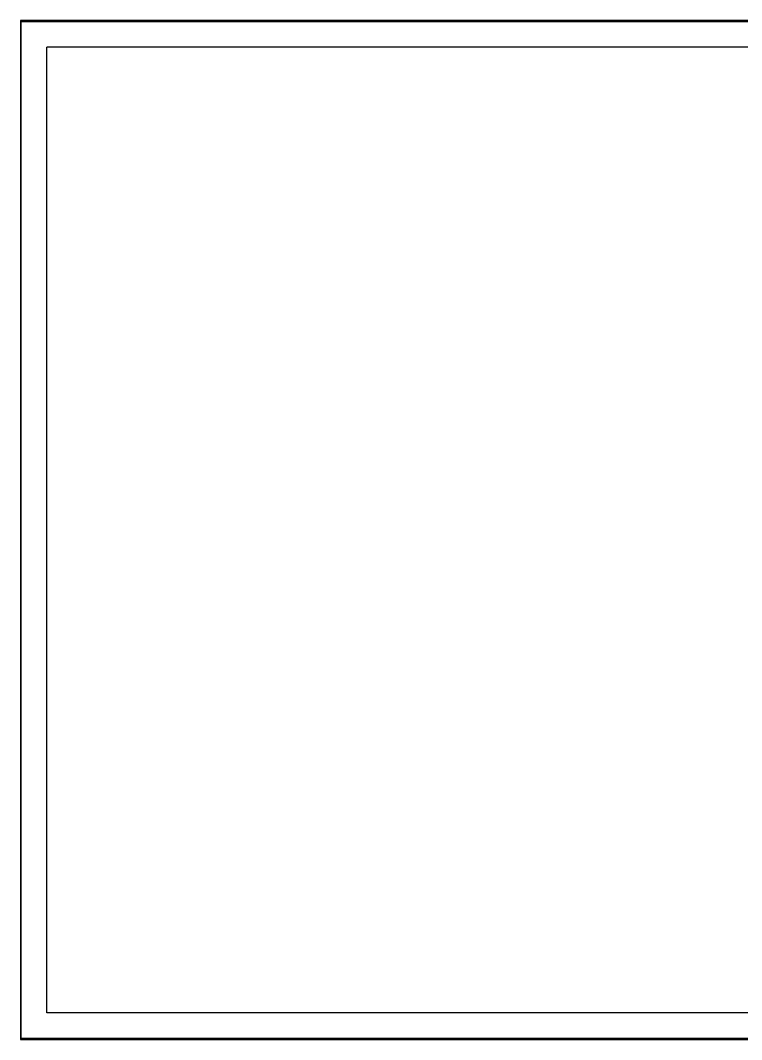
# Model space of a CAD drawing. Extents: x -9450 to 9450, y -6683 to 6682.
# Drawn here: x -9450 to 0, y -6683 to 6682 of the extents above; entities that cross this region are included whole.
import ezdxf

# ---------------------------------------------------------------- set-up
doc = ezdxf.new("R2010")
doc.units = 0
doc.header["$MEASUREMENT"] = 0

# ---------------------------------------------------------------- blocks, each defined once
blk = doc.blocks.new('eet')
at = {"lineweight": 30}
for p, q in [((9450, 6682), (-9450, 6682)), ((-9450, 6682), (-9450, -6683)), ((-9102, -6330), (-9102, 6330)), ((7154, 6330), (-9102, 6330)), ((7154, 6330), (-9102, 6330)), ((7154, 6330), (-9102, 6330)), ((7154, -6330), (-9102, -6330)), ((7154, -6330), (-9102, -6330)), ((9439, -6666), (-9439, -6666)), ((9439, -6666), (-9439, -6666)), ((-9450, -6683), (9450, -6683))]:
    blk.add_line(p, q, dxfattribs=at)
at = {"color": 7, "lineweight": 30}
for p, q in [((-9439, -6666), (-9439, 6666)), ((-9439, 6666), (9439, 6666)), ((9439, -6666), (-9439, -6666))]:
    blk.add_line(p, q, dxfattribs=at)

msp = doc.modelspace()

# ---------------------------------------------------------------- block references
msp.add_blockref('eet', (0, 0))

doc.saveas('drawing.dxf')
